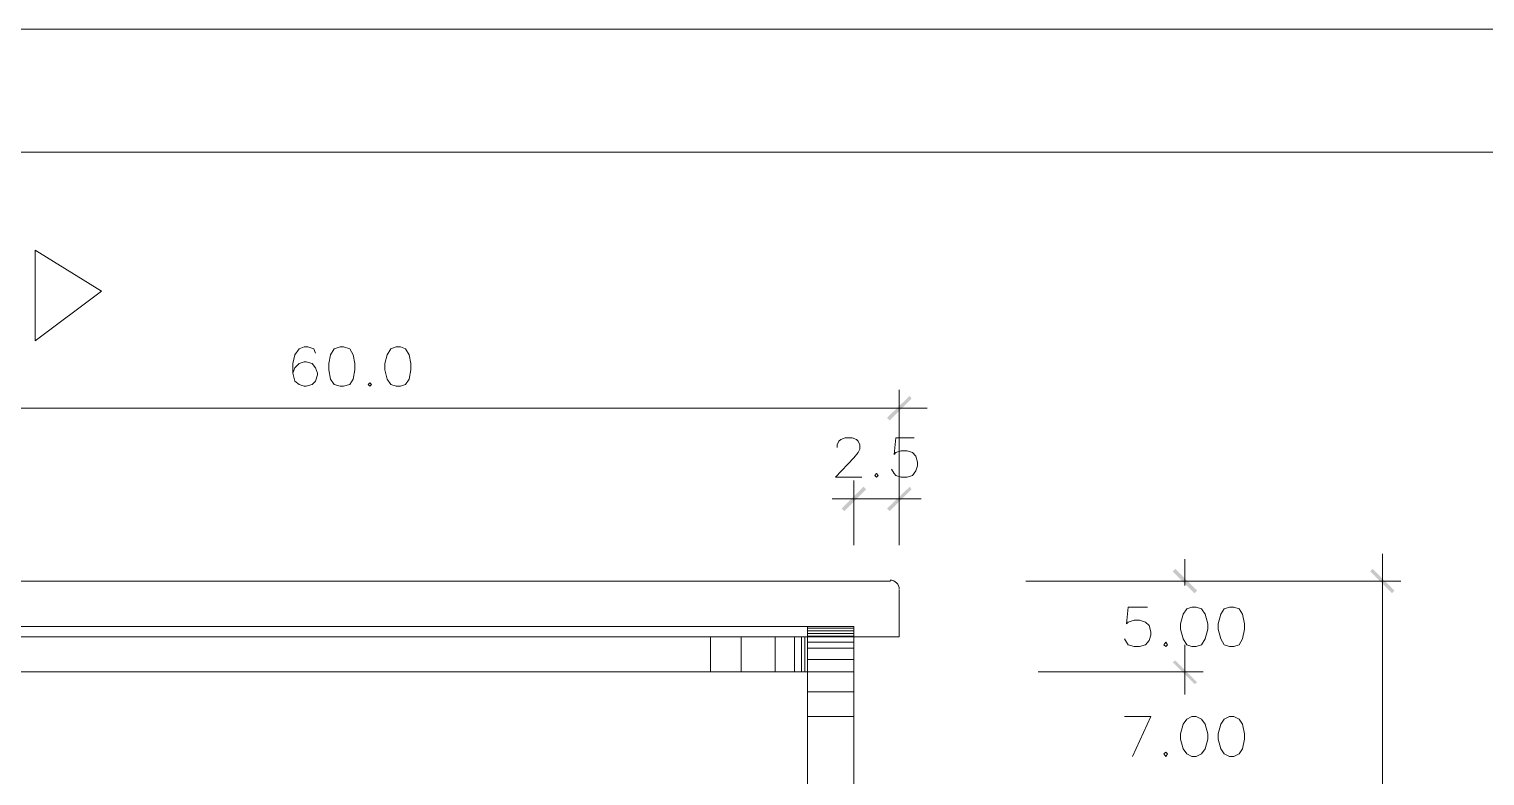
# Model space of a CAD drawing. Header units: inches. Extents: x 0.21 to 4.55, y 0.23 to 3.12.
# Drawn here: x 0.635 to 1.433, y 2.712 to 3.121 of the extents above; entities that cross this region are included whole.
import ezdxf

# ---------------------------------------------------------------- set-up
doc = ezdxf.new("R2010")
doc.units = ezdxf.units.IN
doc.header["$MEASUREMENT"] = 0
for name, color, linetype in [('PDF_0', 7, 'Continuous'), ('PDF_cotas', 7, 'Continuous'), ('PDF_PIEZAS', 7, 'Continuous')]:
    doc.layers.add(name, color=color, linetype=linetype)

msp = doc.modelspace()

# ---------------------------------------------------------------- linework, layer by layer
at = {"layer": 'PDF_0', "lineweight": 5}
for points in [[(0.6384, 3.00032), (0.6384, 2.95053), (0.67479, 2.97782)], [(1.27856, 2.76906), (1.18806, 2.76906)]]:
    msp.add_lwpolyline(points, close=True, dxfattribs=at)
at = {"layer": 'PDF_0', "lineweight": 13}
for points in [[(0.79209, 2.94382), (0.79114, 2.94622), (0.78779, 2.94717), (0.78587, 2.94717), (0.783, 2.94622), (0.7806, 2.94286), (0.77965, 2.93808), (0.77965, 2.93281), (0.7806, 2.9285), (0.783, 2.92659), (0.78587, 2.92563), (0.78683, 2.92563), (0.79018, 2.92659), (0.79209, 2.9285), (0.79305, 2.93185), (0.79305, 2.93281), (0.79209, 2.93568), (0.79018, 2.93808), (0.78683, 2.93903), (0.78587, 2.93903), (0.783, 2.93808), (0.7806, 2.93568), (0.77965, 2.93281)], [(1.07794, 2.89211), (1.07794, 2.89355), (1.0789, 2.89546), (1.07985, 2.89642), (1.08225, 2.89738), (1.08608, 2.89738), (1.08847, 2.89642), (1.08943, 2.89546), (1.09039, 2.89355), (1.09039, 2.89115), (1.08943, 2.88924), (1.08704, 2.88637), (1.07698, 2.87583), (1.09134, 2.87583)], [(1.12007, 2.89738), (1.11002, 2.89738), (1.10906, 2.88828), (1.11002, 2.88924), (1.11289, 2.8902), (1.11624, 2.8902), (1.11912, 2.88924), (1.12103, 2.88732), (1.12199, 2.88397), (1.12199, 2.88206), (1.12103, 2.87918), (1.11912, 2.87679), (1.11624, 2.87583), (1.11289, 2.87583), (1.11002, 2.87679), (1.10906, 2.87775), (1.10762, 2.88014)], [(1.24791, 2.80449), (1.23738, 2.80449), (1.23642, 2.79539), (1.23738, 2.79635), (1.24073, 2.79731), (1.2436, 2.79731), (1.24695, 2.79635), (1.24887, 2.79444), (1.24983, 2.79108), (1.24983, 2.78917), (1.24887, 2.7863), (1.24695, 2.7839), (1.2436, 2.78295), (1.24073, 2.78295), (1.23738, 2.7839), (1.23642, 2.78534), (1.23546, 2.78725)], [(1.23977, 2.72262), (1.24983, 2.74464), (1.23546, 2.74464)]]:
    msp.add_lwpolyline(points, dxfattribs=at)
for points in [[(0.8055, 2.94717), (0.80215, 2.94622), (0.80023, 2.94286), (0.79928, 2.93808), (0.79928, 2.93472), (0.80023, 2.92946), (0.80215, 2.92659), (0.8055, 2.92563), (0.80742, 2.92563), (0.81077, 2.92659), (0.81268, 2.92946), (0.81364, 2.93472), (0.81364, 2.93808), (0.81268, 2.94286), (0.81077, 2.94622), (0.80742, 2.94717)], [(0.83614, 2.94717), (0.83327, 2.94622), (0.83136, 2.94286), (0.82992, 2.93808), (0.82992, 2.93472), (0.83136, 2.92946), (0.83327, 2.92659), (0.83614, 2.92563), (0.83854, 2.92563), (0.84141, 2.92659), (0.84333, 2.92946), (0.84428, 2.93472), (0.84428, 2.93808), (0.84333, 2.94286), (0.84141, 2.94622), (0.83854, 2.94717)], [(0.82178, 2.92754), (0.82082, 2.92659), (0.82178, 2.92563), (0.82274, 2.92659)], [(1.09948, 2.87775), (1.09853, 2.87679), (1.09948, 2.87583), (1.10044, 2.87679)], [(1.27233, 2.80449), (1.26946, 2.80353), (1.26754, 2.80066), (1.26611, 2.79539), (1.26611, 2.79252), (1.26754, 2.78725), (1.26946, 2.7839), (1.27233, 2.78295), (1.27473, 2.78295), (1.2776, 2.7839), (1.27951, 2.78725), (1.28095, 2.79252), (1.28095, 2.79539), (1.27951, 2.80066), (1.2776, 2.80353), (1.27473, 2.80449)], [(1.29292, 2.80449), (1.29005, 2.80353), (1.28813, 2.80066), (1.2867, 2.79539), (1.2867, 2.79252), (1.28813, 2.78725), (1.29005, 2.7839), (1.29292, 2.78295), (1.29531, 2.78295), (1.29819, 2.7839), (1.3001, 2.78725), (1.30106, 2.79252), (1.30106, 2.79539), (1.3001, 2.80066), (1.29819, 2.80353), (1.29531, 2.80449)], [(1.25797, 2.78534), (1.25701, 2.7839), (1.25797, 2.78295), (1.25892, 2.7839)], [(1.27233, 2.74464), (1.26946, 2.7432), (1.26754, 2.74033), (1.26611, 2.73507), (1.26611, 2.73219), (1.26754, 2.72693), (1.26946, 2.72405), (1.27233, 2.72262), (1.27473, 2.72262), (1.2776, 2.72405), (1.27951, 2.72693), (1.28095, 2.73219), (1.28095, 2.73507), (1.27951, 2.74033), (1.2776, 2.7432), (1.27473, 2.74464)], [(1.29292, 2.74464), (1.29005, 2.7432), (1.28813, 2.74033), (1.2867, 2.73507), (1.2867, 2.73219), (1.28813, 2.72693), (1.29005, 2.72405), (1.29292, 2.72262), (1.29531, 2.72262), (1.29819, 2.72405), (1.3001, 2.72693), (1.30106, 2.73219), (1.30106, 2.73507), (1.3001, 2.74033), (1.29819, 2.7432), (1.29531, 2.74464)], [(1.25797, 2.72501), (1.25701, 2.72405), (1.25797, 2.72262), (1.25892, 2.72405)]]:
    msp.add_lwpolyline(points, close=True, dxfattribs=at)
at = {"layer": 'PDF_0', "lineweight": 5}
for points in [[(1.11193, 2.85477), (1.11193, 2.92371)], [(0.49715, 2.91366), (1.12725, 2.91366)], [(1.08704, 2.83849), (1.08704, 2.87392)], [(1.11193, 2.83849), (1.11193, 2.87392)], [(1.1239, 2.86386), (1.11193, 2.86386), (1.08704, 2.86386), (1.07507, 2.86386)], [(1.37671, 2.8337), (1.37671, 2.46694)], [(1.2685, 2.81646), (1.2685, 2.81886), (1.2685, 2.83083)], [(1.10715, 2.81886), (0.56993, 2.81886)], [(1.18136, 2.81886), (1.38676, 2.81886)], [(1.18806, 2.81886), (1.27856, 2.81886)], [(1.11193, 2.81407), (1.11193, 2.78821), (0.51391, 2.78821), (0.51583, 2.78821)], [(1.06166, 2.79396), (1.06166, 2.78869), (1.08704, 2.78869), (1.08704, 2.79396), (0.53929, 2.79396), (0.53929, 2.78869), (0.56466, 2.78869), (0.56466, 2.79396)], [(1.06166, 2.793), (1.08704, 2.793)], [(1.06166, 2.78821), (1.06166, 2.5785), (0.56466, 2.5785), (0.56466, 2.78821)], [(1.00851, 2.76906), (1.00851, 2.78821)], [(1.02527, 2.76906), (1.02527, 2.78821)], [(1.04394, 2.76906), (1.04394, 2.78821)], [(1.05448, 2.76906), (1.05448, 2.78821)], [(1.05831, 2.76906), (1.05831, 2.78821)], [(1.06022, 2.76906), (1.06022, 2.78821)], [(1.06166, 2.79156), (1.08704, 2.79156)], [(1.06166, 2.79013), (1.08704, 2.79013)], [(1.06166, 2.78534), (1.08704, 2.78534)], [(1.08704, 2.5785), (1.08704, 2.78821)], [(1.06166, 2.78199), (1.08704, 2.78199)], [(1.2685, 2.7839), (1.2685, 2.75661)], [(1.08704, 2.76906), (1.06166, 2.76906), (0.56466, 2.76906), (0.53929, 2.76906)], [(1.06166, 2.77576), (1.08704, 2.77576)], [(1.2685, 2.77098), (1.2685, 2.76906), (1.2685, 2.75709)], [(1.06166, 2.75805), (1.08704, 2.75805)], [(1.06166, 2.74464), (1.08704, 2.74464)]]:
    msp.add_lwpolyline(points, dxfattribs=at)
msp.add_arc((1.10691, 2.81431), 0.00503, 360, 90, dxfattribs=at)
at = {"layer": 'PDF_0', "transparency": 33554559}
for points in [[(1.10523, 2.90839), (1.10667, 2.90695), (1.11768, 2.92036)], [(1.10667, 2.90695), (1.11768, 2.92036), (1.11864, 2.91892)], [(1.08033, 2.8586), (1.08177, 2.85716), (1.0923, 2.87057)], [(1.08177, 2.85716), (1.0923, 2.87057), (1.09374, 2.86913)], [(1.11768, 2.87057), (1.10667, 2.85716), (1.10523, 2.8586)], [(1.11864, 2.86913), (1.11768, 2.87057), (1.10667, 2.85716)], [(1.26323, 2.82556), (1.2618, 2.82412), (1.2752, 2.81359)], [(1.38341, 2.81359), (1.37001, 2.82412), (1.37144, 2.82556)], [(1.2618, 2.82412), (1.2752, 2.81359), (1.27377, 2.81215)], [(1.38198, 2.81215), (1.38341, 2.81359), (1.37001, 2.82412)], [(1.2752, 2.76331), (1.2618, 2.77433), (1.26323, 2.77528)], [(1.2752, 2.76331), (1.2618, 2.77433), (1.26323, 2.77528)], [(1.27377, 2.76236), (1.2752, 2.76331), (1.2618, 2.77433)], [(1.27377, 2.76236), (1.2752, 2.76331), (1.2618, 2.77433)]]:
    msp.add_solid(points, dxfattribs=at)
at = {"layer": 'PDF_cotas', "lineweight": 5}
msp.add_lwpolyline([(0.27308, 3.05395), (4.48508, 3.05395), (4.48508, 0.30132), (0.27308, 0.30132)], close=True, dxfattribs=at)
at = {"layer": 'PDF_PIEZAS', "lineweight": 5}
msp.add_lwpolyline([(0.20556, 3.12146), (4.55259, 3.12146), (4.55259, 0.23381), (0.20556, 0.23381)], close=True, dxfattribs=at)

doc.saveas('drawing.dxf')
